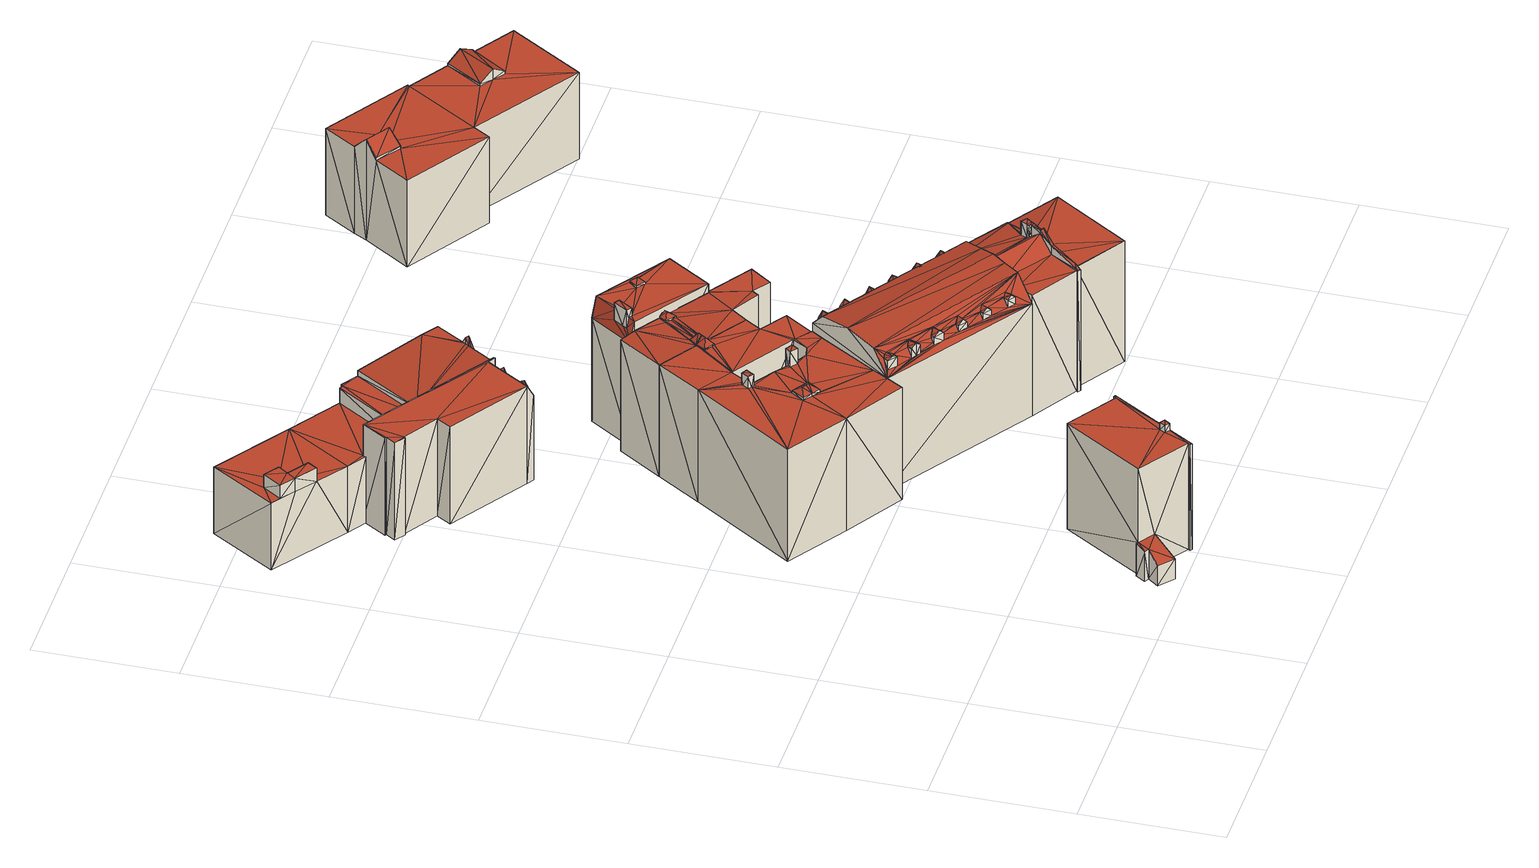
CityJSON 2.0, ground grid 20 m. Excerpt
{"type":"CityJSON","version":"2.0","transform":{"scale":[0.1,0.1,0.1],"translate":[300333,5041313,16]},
"CityObjects":{
"building1":{"type":"Building","geometry":[{"type":"MultiSurface","lod":"2","boundaries":[[[0,1,2]],[[3,4,1]],[[5,2,6]],[[2,7,8]],[[0,3,1]],[[7,9,8]],[[10,3,0]],[[2,8,6]],[[6,8,11]],[[10,0,12]],[[6,11,13]],[[0,2,5]],[[14,15,16]],[[15,17,16]],[[18,16,17]],[[18,17,19]],[[20,15,14]],[[20,21,15]],[[20,18,19]],[[20,19,21]],[[22,12,23]],[[22,10,12]],[[23,0,24]],[[23,12,0]],[[22,25,10]],[[10,25,3]],[[24,5,26]],[[24,0,5]],[[8,9,27]],[[28,8,27]],[[29,9,7]],[[29,27,9]],[[30,13,31]],[[30,6,13]],[[31,13,32]],[[13,11,32]],[[28,32,8]],[[8,32,11]],[[2,29,7]],[[33,29,2]],[[1,33,2]],[[34,35,33]],[[33,35,30]],[[34,33,1]],[[26,30,35]],[[5,6,30]],[[26,5,30]],[[34,1,4]],[[34,4,36]],[[25,36,3]],[[3,36,4]],[[20,14,16]],[[20,16,18]],[[29,28,27]],[[30,31,32]],[[30,32,28]],[[33,30,28]],[[33,28,29]],[[15,26,35]],[[24,26,15]],[[17,35,34]],[[15,35,17]],[[24,15,21]],[[19,17,34]],[[22,24,21]],[[19,34,25]],[[22,21,25]],[[22,23,24]],[[21,19,25]],[[25,34,36]]],"semantics":{"surfaces":[{"type":"GroundSurface"},{"type":"WallSurface"},{"type":"RoofSurface"}],"values":[0,0,0,0,0,0,0,0,0,0,0,0,1,1,1,1,1,1,1,1,1,1,1,1,1,1,1,1,1,1,1,1,1,1,1,1,1,1,1,1,1,1,1,1,1,1,1,1,1,1,1,2,2,2,2,2,2,2,2,2,2,2,2,2,2,2,2,2,2,2]}}]},
"building2":{"type":"Building","geometry":[{"type":"MultiSurface","lod":"2","boundaries":[[[37,38,39]],[[40,41,37]],[[39,42,43]],[[42,44,45]],[[46,40,37]],[[42,45,47]],[[48,49,40]],[[43,47,50]],[[43,42,47]],[[48,40,46]],[[51,39,43]],[[51,52,39]],[[51,53,52]],[[52,54,39]],[[54,55,39]],[[46,37,39]],[[56,55,54]],[[56,57,55]],[[55,46,39]],[[58,59,55]],[[58,55,57]],[[60,57,56]],[[60,58,57]],[[60,54,61]],[[60,56,54]],[[48,62,49]],[[63,64,62]],[[63,62,48]],[[65,37,41]],[[65,66,37]],[[66,67,38]],[[66,38,37]],[[68,69,51]],[[51,69,53]],[[69,70,53]],[[69,71,70]],[[53,70,52]],[[39,38,67]],[[72,39,67]],[[73,45,44]],[[73,74,45]],[[75,44,42]],[[75,73,44]],[[76,47,74]],[[47,45,74]],[[76,77,50]],[[76,50,47]],[[72,75,42]],[[72,42,39]],[[68,43,78]],[[68,51,43]],[[43,50,77]],[[78,43,77]],[[79,41,40]],[[79,65,41]],[[63,48,46]],[[63,46,80]],[[62,79,40]],[[62,40,49]],[[81,82,83]],[[81,84,82]],[[81,59,84]],[[59,80,46]],[[59,46,55]],[[70,61,54]],[[70,54,52]],[[61,81,84]],[[60,84,58]],[[60,61,84]],[[84,59,58]],[[85,86,87]],[[80,85,87]],[[80,87,64]],[[87,86,88]],[[87,88,79]],[[64,87,79]],[[70,89,61]],[[70,71,89]],[[71,90,89]],[[71,83,90]],[[91,83,85]],[[83,86,85]],[[71,66,83]],[[86,66,88]],[[83,66,86]],[[91,85,80]],[[79,66,65]],[[88,66,79]],[[92,91,80]],[[59,92,80]],[[68,71,69]],[[68,78,71]],[[71,72,66]],[[66,72,67]],[[78,77,76]],[[78,76,75]],[[71,78,72]],[[75,76,74]],[[75,74,73]],[[72,78,75]],[[63,80,64]],[[64,79,62]],[[81,89,90]],[[61,89,81]],[[81,90,83]],[[81,83,91]],[[81,91,92]],[[81,92,59]]],"semantics":{"surfaces":[{"type":"GroundSurface"},{"type":"WallSurface"},{"type":"RoofSurface"}],"values":[0,0,0,0,0,0,0,0,0,0,0,0,0,0,0,0,0,0,0,1,1,1,1,1,1,1,1,1,1,1,1,1,1,1,1,1,1,1,1,1,1,1,1,1,1,1,1,1,1,1,1,1,1,1,1,1,1,1,1,1,1,1,1,1,1,1,1,2,2,2,2,2,2,2,2,2,2,2,2,2,2,2,2,2,2,2,2,2,2,2,2,2,2,2,2,2,2,2,2,2,2,2,2,2,2,2,2,2]}}]},
"building3":{"type":"Building","geometry":[{"type":"MultiSurface","lod":"2","boundaries":[[[93,94,95]],[[93,43,94]],[[96,97,93]],[[94,43,98]],[[99,100,97]],[[97,100,101]],[[97,101,93]],[[101,102,93]],[[103,104,102]],[[98,43,105]],[[102,104,106]],[[102,106,93]],[[106,51,93]],[[105,107,108]],[[51,43,93]],[[43,109,110]],[[105,110,107]],[[105,43,110]],[[111,112,110]],[[111,110,109]],[[113,114,107]],[[110,115,107]],[[115,116,113]],[[117,116,115]],[[115,113,107]],[[112,115,110]],[[118,111,109]],[[118,109,43]],[[119,115,120]],[[119,117,115]],[[119,120,121]],[[120,122,121]],[[123,124,125]],[[124,126,125]],[[127,128,129]],[[127,129,130]],[[131,108,114]],[[108,107,114]],[[132,108,131]],[[132,105,108]],[[133,98,132]],[[98,105,132]],[[134,133,135]],[[134,94,133]],[[94,98,133]],[[136,103,137]],[[103,102,137]],[[138,139,106]],[[138,106,104]],[[136,104,103]],[[136,138,104]],[[140,141,101]],[[140,101,100]],[[142,99,143]],[[99,97,143]],[[142,140,100]],[[142,144,140]],[[142,100,99]],[[145,93,146]],[[93,95,146]],[[147,96,148]],[[148,145,149]],[[148,93,145]],[[96,93,148]],[[95,94,134]],[[146,95,134]],[[135,150,151]],[[135,133,150]],[[152,151,150]],[[51,152,150]],[[150,118,43]],[[153,154,152]],[[51,150,43]],[[153,152,51]],[[145,152,154]],[[149,145,154]],[[137,153,139]],[[155,137,141]],[[139,153,51]],[[141,102,101]],[[139,51,106]],[[141,137,102]],[[155,153,137]],[[156,157,155]],[[158,157,156]],[[147,158,143]],[[96,143,97]],[[147,143,96]],[[125,126,128]],[[126,129,128]],[[123,122,124]],[[123,121,122]],[[127,113,116]],[[127,130,113]],[[117,127,116]],[[119,127,117]],[[121,128,127]],[[121,125,128]],[[123,125,121]],[[119,121,127]],[[137,139,138]],[[136,137,138]],[[144,141,140]],[[144,156,155]],[[144,155,141]],[[142,143,158]],[[142,158,156]],[[142,156,144]],[[134,135,151]],[[145,146,134]],[[145,134,152]],[[134,151,152]],[[148,149,154]],[[148,154,157]],[[155,154,153]],[[157,154,155]],[[147,148,158]],[[148,157,158]],[[120,124,122]],[[131,126,124]],[[131,114,126]],[[112,120,115]],[[132,120,112]],[[130,129,113]],[[118,112,111]],[[132,112,118]],[[133,118,150]],[[113,129,114]],[[133,132,118]],[[132,124,120]],[[126,114,129]],[[132,131,124]]],"semantics":{"surfaces":[{"type":"GroundSurface"},{"type":"WallSurface"},{"type":"RoofSurface"}],"values":[0,0,0,0,0,0,0,0,0,0,0,0,0,0,0,0,0,0,1,1,1,1,1,1,1,1,1,1,1,1,1,1,1,1,1,1,1,1,1,1,1,1,1,1,1,1,1,1,1,1,1,1,1,1,1,1,1,1,1,1,1,1,1,1,1,1,1,1,1,1,1,1,1,1,1,1,1,1,1,1,1,1,1,1,1,1,1,1,1,1,1,1,1,1,2,2,2,2,2,2,2,2,2,2,2,2,2,2,2,2,2,2,2,2,2,2,2,2,2,2,2,2,2,2,2,2,2,2,2,2,2,2]}}]},
"building4":{"type":"Building","geometry":[{"type":"MultiSurface","lod":"2","boundaries":[[[159,160,161]],[[162,163,160]],[[159,161,164]],[[165,166,167]],[[168,160,159]],[[165,169,166]],[[167,170,171]],[[170,164,171]],[[172,163,173]],[[174,160,168]],[[163,175,160]],[[176,165,167]],[[177,163,162]],[[178,169,165]],[[173,163,177]],[[162,160,174]],[[170,179,164]],[[178,172,169]],[[172,173,169]],[[179,159,164]],[[167,166,170]],[[180,162,174]],[[180,174,181]],[[182,183,184]],[[184,183,185]],[[186,187,188]],[[188,187,189]],[[186,188,190]],[[191,186,192]],[[192,186,190]],[[193,191,192]],[[194,191,193]],[[194,193,195]],[[195,193,179]],[[179,193,159]],[[196,195,179]],[[196,179,170]],[[194,195,197]],[[195,198,197]],[[197,199,187]],[[199,189,187]],[[197,198,199]],[[200,201,202]],[[200,202,203]],[[204,205,206]],[[204,207,205]],[[201,208,202]],[[201,206,208]],[[208,206,205]],[[209,210,211]],[[209,212,210]],[[213,214,215]],[[215,214,216]],[[214,210,216]],[[214,211,210]],[[217,212,209]],[[218,219,217]],[[219,212,217]],[[218,213,219]],[[219,213,215]],[[220,221,183]],[[181,174,221]],[[221,185,183]],[[220,181,221]],[[222,182,184]],[[223,182,222]],[[223,222,180]],[[180,222,162]],[[224,164,161]],[[224,161,225]],[[226,164,224]],[[226,171,164]],[[207,171,226]],[[207,167,171]],[[227,207,204]],[[200,203,227]],[[176,167,203]],[[203,167,207]],[[228,176,203]],[[200,227,229]],[[203,207,227]],[[229,227,204]],[[230,231,172]],[[230,172,178]],[[163,232,175]],[[233,232,163]],[[172,234,235]],[[231,236,234]],[[231,234,172]],[[235,233,163]],[[172,235,163]],[[237,238,166]],[[237,166,169]],[[238,170,166]],[[238,196,170]],[[230,165,239]],[[230,178,165]],[[228,239,165]],[[228,165,176]],[[237,173,240]],[[237,169,173]],[[240,173,241]],[[173,177,241]],[[232,242,175]],[[175,242,160]],[[242,161,160]],[[242,225,161]],[[221,174,243]],[[174,168,243]],[[243,159,193]],[[243,168,159]],[[241,162,222]],[[241,177,162]],[[223,181,220]],[[223,180,181]],[[223,220,183]],[[223,183,182]],[[191,197,187]],[[194,197,191]],[[191,187,186]],[[199,224,189]],[[189,224,225]],[[188,189,225]],[[195,224,198]],[[198,224,199]],[[196,224,195]],[[230,244,231]],[[239,238,237]],[[239,237,244]],[[230,239,244]],[[228,203,239]],[[202,208,238]],[[239,202,238]],[[239,203,202]],[[196,226,224]],[[207,226,196]],[[207,196,238]],[[208,205,238]],[[207,238,205]],[[231,244,236]],[[244,237,240]],[[236,244,234]],[[234,244,240]],[[233,242,232]],[[233,216,242]],[[235,216,233]],[[185,243,219]],[[241,184,219]],[[216,210,242]],[[241,222,184]],[[221,243,185]],[[243,193,192]],[[234,241,235]],[[243,192,190]],[[235,215,216]],[[243,212,219]],[[234,240,241]],[[188,210,212]],[[243,190,212]],[[210,225,242]],[[188,225,210]],[[190,188,212]],[[184,185,219]],[[235,219,215]],[[241,219,235]],[[229,204,245]],[[245,204,206]],[[200,229,245]],[[200,245,201]],[[201,245,206]],[[246,209,211]],[[246,211,214]],[[247,246,214]],[[248,247,214]],[[248,214,213]],[[217,209,246]],[[217,246,247]],[[217,247,248]],[[218,217,248]],[[218,248,213]]],"semantics":{"surfaces":[{"type":"GroundSurface"},{"type":"WallSurface"},{"type":"RoofSurface"}],"values":[0,0,0,0,0,0,0,0,0,0,0,0,0,0,0,0,0,0,0,0,0,0,0,1,1,1,1,1,1,1,1,1,1,1,1,1,1,1,1,1,1,1,1,1,1,1,1,1,1,1,1,1,1,1,1,1,1,1,1,1,1,1,1,1,1,1,1,1,1,1,1,1,1,1,1,1,1,1,1,1,1,1,1,1,1,1,1,1,1,1,1,1,1,1,1,1,1,1,1,1,1,1,1,1,1,1,1,1,1,1,1,1,1,1,1,2,2,2,2,2,2,2,2,2,2,2,2,2,2,2,2,2,2,2,2,2,2,2,2,2,2,2,2,2,2,2,2,2,2,2,2,2,2,2,2,2,2,2,2,2,2,2,2,2,2,2,2,2,2,2,2,2,2,2,2,2,2,2,2,2]}}]},
"building5":{"type":"Building","geometry":[{"type":"MultiSurface","lod":"2","boundaries":[[[249,250,163]],[[249,163,251]],[[250,252,163]],[[253,254,255]],[[255,254,251]],[[254,249,251]],[[253,255,256]],[[257,258,259]],[[260,261,262]],[[263,264,265]],[[266,260,267]],[[268,269,270]],[[271,272,273]],[[271,274,272]],[[275,276,277]],[[278,279,280]],[[278,280,275]],[[281,282,283]],[[284,285,286]],[[286,285,287]],[[287,285,288]],[[289,290,291]],[[292,293,294]],[[295,296,297]],[[298,299,300]],[[301,302,303]],[[303,302,304]],[[305,302,301]],[[306,307,308]],[[309,310,311]],[[312,313,314]],[[315,316,317]],[[318,319,269]],[[320,321,322]],[[323,324,325]],[[325,324,326]],[[327,328,329]],[[327,329,330]],[[331,332,333]],[[334,335,336]],[[337,338,339]],[[278,340,279]],[[279,340,341]],[[277,342,343]],[[344,345,346]],[[264,347,348]],[[265,264,348]],[[349,350,351]],[[349,351,352]],[[353,354,355]],[[356,357,358]],[[298,300,350]],[[298,350,349]],[[338,359,360]],[[339,338,360]],[[359,361,360]],[[295,297,362]],[[295,362,363]],[[364,365,334]],[[365,335,334]],[[366,367,306]],[[367,307,306]],[[368,313,312]],[[369,368,312]],[[362,319,318]],[[363,362,318]],[[350,328,327]],[[349,350,327]],[[309,370,273]],[[309,311,370]],[[289,291,367]],[[289,367,366]],[[315,317,365]],[[315,365,364]],[[292,294,368]],[[292,368,369]],[[321,371,372]],[[322,321,372]],[[282,373,374]],[[283,282,374]],[[302,375,376]],[[302,376,304]],[[377,372,371]],[[378,372,377]],[[379,376,375]],[[379,378,377]],[[357,355,358]],[[358,355,354]],[[357,380,355]],[[345,348,346]],[[346,348,347]],[[345,381,348]],[[340,342,341]],[[340,343,342]],[[340,382,343]],[[285,360,288]],[[288,360,361]],[[285,383,360]],[[324,384,374]],[[324,373,326]],[[324,374,373]],[[385,256,255]],[[385,255,386]],[[387,256,385]],[[387,253,256]],[[387,254,253]],[[387,388,254]],[[389,390,250]],[[250,390,252]],[[391,392,249]],[[249,392,389]],[[249,389,250]],[[388,393,249]],[[393,391,249]],[[388,249,254]],[[394,395,396]],[[395,233,397]],[[394,233,395]],[[251,163,233]],[[394,251,233]],[[390,163,252]],[[390,233,163]],[[255,251,394]],[[386,255,394]],[[369,398,368]],[[305,301,399]],[[323,325,400]],[[284,286,401]],[[387,385,386]],[[387,386,388]],[[268,267,260]],[[268,270,267]],[[388,352,268]],[[388,260,396]],[[260,262,396]],[[329,296,330]],[[388,268,260]],[[352,330,268]],[[386,299,388]],[[386,300,299]],[[388,299,352]],[[330,296,268]],[[402,310,403]],[[272,293,398]],[[274,398,396]],[[258,274,396]],[[386,394,335]],[[314,394,396]],[[398,314,396]],[[272,333,293]],[[261,290,257]],[[402,308,310]],[[308,311,310]],[[307,311,308]],[[335,291,336]],[[258,402,403]],[[335,394,332]],[[269,317,316]],[[319,317,269]],[[262,257,258]],[[329,297,296]],[[332,294,333]],[[336,291,290]],[[333,294,293]],[[386,335,319]],[[261,336,290]],[[262,261,257]],[[270,266,267]],[[270,316,266]],[[332,394,294]],[[328,297,329]],[[386,319,328]],[[313,394,314]],[[270,269,316]],[[335,332,307]],[[262,258,396]],[[386,328,350]],[[386,350,300]],[[258,403,274]],[[335,367,291]],[[294,394,368]],[[368,394,313]],[[274,272,398]],[[335,307,367]],[[328,319,362]],[[328,362,297]],[[319,365,317]],[[307,332,370]],[[307,370,311]],[[319,335,365]],[[403,272,274]],[[393,395,391]],[[393,396,395]],[[388,396,393]],[[293,369,398]],[[292,369,293]],[[369,312,314]],[[369,314,398]],[[266,364,260]],[[315,364,266]],[[315,266,316]],[[364,334,261]],[[364,261,260]],[[334,336,261]],[[363,318,269]],[[363,269,268]],[[295,363,296]],[[296,363,268]],[[298,349,299]],[[299,349,352]],[[349,327,330]],[[349,330,352]],[[366,306,308]],[[366,308,402]],[[366,402,258]],[[366,258,257]],[[290,366,257]],[[289,366,290]],[[271,331,333]],[[271,333,272]],[[273,272,403]],[[310,273,403]],[[309,273,310]],[[391,395,392]],[[392,395,397]],[[392,397,389]],[[320,322,378]],[[379,320,378]],[[378,322,372]],[[305,399,375]],[[305,375,302]],[[399,379,375]],[[404,281,384]],[[281,283,384]],[[384,283,374]],[[323,400,384]],[[323,384,324]],[[400,404,384]],[[278,275,382]],[[278,382,340]],[[382,277,343]],[[275,277,382]],[[383,339,360]],[[337,339,383]],[[405,337,383]],[[284,401,383]],[[284,383,285]],[[401,405,383]],[[356,406,380]],[[356,380,357]],[[380,353,355]],[[407,353,380]],[[406,407,380]],[[263,265,348]],[[408,263,381]],[[381,263,348]],[[344,408,381]],[[344,381,345]],[[390,288,233]],[[389,356,390]],[[389,408,406]],[[353,344,354]],[[390,342,288]],[[390,356,358]],[[354,344,346]],[[264,341,347]],[[389,406,356]],[[277,287,342]],[[264,279,341]],[[390,354,346]],[[407,408,344]],[[408,280,263]],[[390,347,341]],[[406,408,407]],[[342,287,288]],[[389,280,408]],[[361,304,233]],[[390,341,342]],[[390,346,347]],[[288,361,233]],[[390,358,354]],[[359,303,361]],[[263,280,279]],[[304,376,233]],[[407,344,353]],[[361,303,304]],[[263,279,264]],[[276,287,277]],[[389,397,405]],[[389,405,275]],[[389,275,280]],[[379,397,404]],[[405,397,379]],[[371,325,326]],[[321,325,371]],[[359,301,303]],[[337,301,338]],[[275,401,286]],[[397,233,282]],[[337,399,301]],[[275,286,276]],[[320,400,325]],[[371,326,233]],[[320,325,321]],[[326,373,233]],[[276,286,287]],[[338,301,359]],[[281,397,282]],[[282,233,373]],[[275,405,401]],[[404,397,281]],[[379,404,400]],[[377,371,233]],[[337,379,399]],[[379,400,320]],[[405,379,337]],[[379,377,376]],[[376,377,233]]],"semantics":{"surfaces":[{"type":"GroundSurface"},{"type":"WallSurface"},{"type":"RoofSurface"}],"values":[0,0,0,0,0,0,0,1,1,1,1,1,1,1,1,1,1,1,1,1,1,1,1,1,1,1,1,1,1,1,1,1,1,1,1,1,1,1,1,1,1,1,1,1,1,1,1,1,1,1,1,1,1,1,1,1,1,1,1,1,1,1,1,1,1,1,1,1,1,1,1,1,1,1,1,1,1,1,1,1,1,1,1,1,1,1,1,1,1,1,1,1,1,1,1,1,1,1,1,1,1,1,1,1,1,1,1,1,1,1,1,1,1,1,1,1,1,1,1,1,1,1,1,1,1,1,1,1,2,2,2,2,2,2,2,2,2,2,2,2,2,2,2,2,2,2,2,2,2,2,2,2,2,2,2,2,2,2,2,2,2,2,2,2,2,2,2,2,2,2,2,2,2,2,2,2,2,2,2,2,2,2,2,2,2,2,2,2,2,2,2,2,2,2,2,2,2,2,2,2,2,2,2,2,2,2,2,2,2,2,2,2,2,2,2,2,2,2,2,2,2,2,2,2,2,2,2,2,2,2,2,2,2,2,2,2,2,2,2,2,2,2,2,2,2,2,2,2,2,2,2,2,2,2,2,2,2,2,2,2,2,2,2,2,2,2,2,2,2,2,2,2,2,2,2,2,2,2,2,2,2,2,2,2,2,2,2,2,2,2,2,2,2,2,2,2,2,2,2,2,2,2,2,2,2,2,2,2,2,2,2,2,2,2,2,2,2,2]}}]},
"building6":{"type":"Building","geometry":[{"type":"MultiSurface","lod":"2","boundaries":[[[409,171,410]],[[176,171,409]],[[411,412,413]],[[414,176,409]],[[415,411,413]],[[412,414,409]],[[415,416,411]],[[411,414,412]],[[411,417,414]],[[418,419,420]],[[418,421,419]],[[418,420,422]],[[420,423,422]],[[423,424,422]],[[422,424,204]],[[424,207,204]],[[418,200,421]],[[421,200,203]],[[425,426,427]],[[428,426,425]],[[426,429,430]],[[426,431,427]],[[426,430,431]],[[430,429,432]],[[432,429,433]],[[434,435,429]],[[435,433,429]],[[207,226,171]],[[227,204,207]],[[229,204,227]],[[203,227,207]],[[200,229,227]],[[176,203,171]],[[200,227,203]],[[228,203,176]],[[203,207,171]],[[409,410,436]],[[437,409,436]],[[438,412,425]],[[428,425,439]],[[425,409,435]],[[425,435,439]],[[412,409,425]],[[439,435,434]],[[435,409,437]],[[436,171,226]],[[436,410,171]],[[440,228,176]],[[440,176,414]],[[441,442,416]],[[416,442,411]],[[443,441,416]],[[443,416,415]],[[443,413,444]],[[443,415,413]],[[445,440,417]],[[417,440,414]],[[442,445,411]],[[411,445,417]],[[444,413,412]],[[444,412,438]],[[446,204,229]],[[446,422,204]],[[418,422,446]],[[418,446,200]],[[200,446,229]],[[439,434,447]],[[447,434,429]],[[428,439,447]],[[428,447,426]],[[426,447,429]],[[437,226,207]],[[440,203,228]],[[440,425,427]],[[440,427,203]],[[442,440,445]],[[442,438,440]],[[438,425,440]],[[442,444,438]],[[443,442,441]],[[443,444,442]],[[427,431,419]],[[427,419,421]],[[427,421,203]],[[431,430,420]],[[431,420,419]],[[430,432,423]],[[430,423,420]],[[432,433,424]],[[432,424,423]],[[435,437,433]],[[433,437,424]],[[424,437,207]],[[437,436,226]]],"semantics":{"surfaces":[{"type":"GroundSurface"},{"type":"WallSurface"},{"type":"RoofSurface"}],"values":[0,0,0,0,0,0,0,0,0,1,1,1,1,1,1,1,1,1,1,1,1,1,1,1,1,1,1,1,1,1,1,1,1,1,1,1,1,1,1,1,1,1,1,1,1,1,1,1,1,1,1,1,1,1,1,1,1,1,1,1,1,2,2,2,2,2,2,2,2,2,2,2,2,2,2,2,2,2,2,2,2,2,2,2,2,2,2,2,2,2,2,2,2,2]}}]},
"building7":{"type":"Building","geometry":[{"type":"MultiSurface","lod":"2","boundaries":[[[448,412,409]],[[448,409,449]],[[449,409,450]],[[449,450,451]],[[452,453,454]],[[452,455,453]],[[454,456,457]],[[454,453,456]],[[458,457,459]],[[459,457,456]],[[452,458,459]],[[452,459,455]],[[460,461,462]],[[463,460,462]],[[463,464,460]],[[465,466,463]],[[465,467,466]],[[466,464,463]],[[468,462,469]],[[469,462,461]],[[468,469,470]],[[467,468,470]],[[465,468,467]],[[471,449,472]],[[471,448,449]],[[449,451,473]],[[472,449,473]],[[471,474,412]],[[471,412,448]],[[474,409,412]],[[474,475,409]],[[475,476,409]],[[409,476,450]],[[473,451,450]],[[473,450,476]],[[452,457,458]],[[452,454,457]],[[465,463,462]],[[465,462,468]],[[472,473,466]],[[464,476,460]],[[473,464,466]],[[473,476,464]],[[460,476,461]],[[461,476,475]],[[469,461,475]],[[474,459,470]],[[471,459,474]],[[456,472,467]],[[474,470,475]],[[456,467,470]],[[471,455,459]],[[453,472,456]],[[471,472,453]],[[459,456,470]],[[472,466,467]],[[471,453,455]],[[470,469,475]]],"semantics":{"surfaces":[{"type":"GroundSurface"},{"type":"WallSurface"},{"type":"RoofSurface"}],"values":[0,0,0,0,1,1,1,1,1,1,1,1,1,1,1,1,1,1,1,1,1,1,1,1,1,1,1,1,1,1,1,1,1,1,1,2,2,2,2,2,2,2,2,2,2,2,2,2,2,2,2,2,2,2,2,2,2,2]}}]},
"building8":{"type":"Building","geometry":[{"type":"MultiSurface","lod":"2","boundaries":[[[477,478,479]],[[477,479,480]],[[481,479,482]],[[481,480,479]],[[483,484,478]],[[483,478,477]],[[483,481,485]],[[477,480,481]],[[483,477,481]],[[484,486,482]],[[484,479,478]],[[484,482,479]],[[481,482,486]],[[485,481,486]],[[483,485,484]],[[485,486,484]]],"semantics":{"surfaces":[{"type":"GroundSurface"},{"type":"WallSurface"},{"type":"RoofSurface"}],"values":[0,0,1,1,1,1,1,1,1,1,1,1,2,2,2,2]}}]},
"building9":{"type":"Building","geometry":[{"type":"MultiSurface","lod":"2","boundaries":[[[487,488,253]],[[489,249,254]],[[490,491,249]],[[491,250,249]],[[491,492,493]],[[494,487,253]],[[493,252,250]],[[488,254,253]],[[488,489,254]],[[489,490,249]],[[491,493,250]],[[492,495,493]],[[496,497,498]],[[496,499,497]],[[497,500,498]],[[501,502,503]],[[504,505,506]],[[504,506,503]],[[507,508,509]],[[508,510,509]],[[506,508,507]],[[503,506,507]],[[509,510,511]],[[510,493,495]],[[510,495,511]],[[498,500,512]],[[498,512,513]],[[513,514,515]],[[513,512,514]],[[504,515,516]],[[516,515,514]],[[504,516,505]],[[489,517,490]],[[518,517,489]],[[491,519,492]],[[520,519,491]],[[517,521,490]],[[501,521,502]],[[521,520,491]],[[517,502,521]],[[490,521,491]],[[496,518,499]],[[522,499,489]],[[522,489,488]],[[499,518,489]],[[523,524,487]],[[523,487,494]],[[524,522,488]],[[524,488,487]],[[519,511,492]],[[492,511,495]],[[525,252,526]],[[525,250,252]],[[527,250,525]],[[528,249,527]],[[249,250,527]],[[529,249,528]],[[530,254,529]],[[254,249,529]],[[387,254,530]],[[387,253,254]],[[510,526,493]],[[493,526,252]],[[494,253,387]],[[523,494,387]],[[518,504,517]],[[518,513,504]],[[496,498,513]],[[513,515,504]],[[496,513,518]],[[517,504,503]],[[505,516,506]],[[512,529,528]],[[512,528,514]],[[514,528,506]],[[516,514,506]],[[501,507,521]],[[501,503,507]],[[519,509,511]],[[520,509,519]],[[507,509,520]],[[521,507,520]],[[517,503,502]],[[522,497,499]],[[512,530,529]],[[522,387,530]],[[523,387,524]],[[524,387,522]],[[522,530,500]],[[522,500,497]],[[500,530,512]],[[510,525,526]],[[508,525,510]],[[508,527,525]],[[506,528,527]],[[506,527,508]]],"semantics":{"surfaces":[{"type":"GroundSurface"},{"type":"WallSurface"},{"type":"RoofSurface"}],"values":[0,0,0,0,0,0,0,0,0,0,0,0,1,1,1,1,1,1,1,1,1,1,1,1,1,1,1,1,1,1,1,1,1,1,1,1,1,1,1,1,1,1,1,1,1,1,1,1,1,1,1,1,1,1,1,1,1,1,1,1,1,1,1,1,1,2,2,2,2,2,2,2,2,2,2,2,2,2,2,2,2,2,2,2,2,2,2,2,2,2,2,2,2,2,2,2]}}]},
"building10":{"type":"Building","geometry":[{"type":"MultiSurface","lod":"2","boundaries":[[[531,532,491]],[[533,531,488]],[[488,531,491]],[[533,488,522]],[[534,533,522]],[[535,491,532]],[[535,532,536]],[[488,537,538]],[[537,491,539]],[[539,491,535]],[[522,488,538]],[[488,491,537]],[[540,536,531]],[[531,536,532]],[[534,540,533]],[[533,540,531]],[[540,535,536]],[[540,537,539]],[[540,539,535]],[[534,538,537]],[[534,537,540]],[[534,522,538]]],"semantics":{"surfaces":[{"type":"GroundSurface"},{"type":"WallSurface"},{"type":"RoofSurface"}],"values":[0,0,0,1,1,1,1,1,1,1,1,1,1,1,1,1,2,2,2,2,2,2]}}]},
"building11":{"type":"Building","geometry":[{"type":"MultiSurface","lod":"2","boundaries":[[[541,542,543]],[[544,543,545]],[[543,546,547]],[[543,548,545]],[[541,543,544]],[[544,545,549]],[[550,544,549]],[[543,547,548]],[[551,552,544]],[[551,544,550]],[[551,550,553]],[[550,549,553]],[[554,548,555]],[[554,545,548]],[[556,554,555]],[[553,545,554]],[[553,549,545]],[[555,557,558]],[[555,548,557]],[[557,547,559]],[[548,547,557]],[[560,561,562]],[[560,563,561]],[[563,564,561]],[[561,564,565]],[[566,560,567]],[[567,560,562]],[[568,569,564]],[[569,565,564]],[[570,571,543]],[[570,543,542]],[[572,542,541]],[[572,570,542]],[[572,541,567]],[[541,544,567]],[[566,567,573]],[[567,569,573]],[[569,544,552]],[[573,569,568]],[[567,544,569]],[[574,554,556]],[[574,575,554]],[[574,576,575]],[[574,577,576]],[[577,578,576]],[[576,578,579]],[[578,558,557]],[[578,557,579]],[[580,559,547]],[[580,547,546]],[[571,546,543]],[[571,580,546]],[[566,563,560]],[[566,573,563]],[[573,568,564]],[[573,564,563]],[[577,555,558]],[[577,558,578]],[[574,556,555]],[[574,555,577]],[[580,579,559]],[[572,567,562]],[[551,553,575]],[[570,562,561]],[[571,579,580]],[[571,576,579]],[[575,553,554]],[[570,561,571]],[[572,562,570]],[[561,565,571]],[[569,552,565]],[[565,552,571]],[[552,575,576]],[[579,557,559]],[[551,575,552]],[[552,576,571]]],"semantics":{"surfaces":[{"type":"GroundSurface"},{"type":"WallSurface"},{"type":"RoofSurface"}],"values":[0,0,0,0,0,0,0,0,1,1,1,1,1,1,1,1,1,1,1,1,1,1,1,1,1,1,1,1,1,1,1,1,1,1,1,1,1,1,1,1,1,1,1,1,1,1,1,1,1,1,1,1,2,2,2,2,2,2,2,2,2,2,2,2,2,2,2,2,2,2,2,2,2,2,2,2]}}]}
},
"vertices":[
[463,127,15],[389,10,15],[342,42,15],[390,5,15],[387,7,15],[392,173,15],[318,58,15],[321,9,15],[312,42,15],[300,27,15],[468,129,15],[306,46,15],[465,130,15],[315,60,15],[410,54,194],[410,54,183],[405,46,194],[405,46,183],[411,41,194],[411,41,183],[417,49,194],[417,49,183],[468,129,183],[465,130,183],[463,127,183],[390,5,183],[392,173,183],[300,27,47],[312,42,62],[321,9,47],[318,58,66],[315,60,66],[306,46,62],[342,42,66],[389,10,183],[318,58,183],[387,7,183],
[280,865,36],[167,937,36],[180,958,36],[293,865,36],[290,859,36],[130,989,36],[143,1047,36],[129,987,36],[114,997,36],[310,891,36],[123,1011,36],[313,890,36],[296,863,36],[121,1012,36],[331,923,36],[329,921,36],[330,921,36],[325,915,36],[315,899,36],[328,913,36],[318,897,36],[318,897,169],[315,899,170],[328,913,169],[325,915,170],[296,863,167],[313,890,167],[304,875,181],[290,859,170],[280,865,190],[167,937,190],[331,923,190],[330,921,190],[329,921,170],[319,927,190],[180,958,190],[129,987,190],[114,997,190],[130,989,190],[123,1011,190],[121,1012,190],[143,1047,190],[293,865,170],[310,891,170],[320,907,185],[315,911,181],[313,912,185],[320,907,170],[303,886,175],[296,881,181],[302,878,181],[296,879,179],[318,913,179],[315,912,182],[314,906,178],[314,905,176],
[279,1091,36],[253,1104,36],[255,1107,36],[391,1014,36],[369,981,36],[248,1107,36],[374,978,36],[357,952,36],[353,955,36],[347,947,36],[350,945,36],[341,932,36],[175,1155,36],[338,933,36],[9,1134,36],[68,1227,36],[141,1043,36],[115,1060,36],[141,1043,141],[115,1060,141],[43,1111,141],[9,1134,141],[72,1090,141],[43,1111,162],[72,1090,162],[143,1047,141],[81,1104,162],[81,1104,141],[52,1124,162],[52,1124,141],[62,1138,162],[62,1138,141],[41,1153,162],[41,1153,141],[43,1112,162],[23,1126,162],[23,1126,141],[43,1112,141],[68,1227,141],[175,1155,141],[248,1107,141],[253,1104,165],[248,1107,165],[350,945,166],[347,947,166],[341,932,166],[338,933,166],[357,952,166],[353,955,166],[374,978,166],[369,981,166],[366,966,192],[279,1091,165],[255,1107,165],[391,1014,181],[369,1030,180],[279,1091,174],[189,1017,141],[189,1017,165],[219,997,165],[331,923,183],[219,997,174],[358,964,182],[362,969,192],[362,969,182],[365,974,182],
[373,591,3],[331,451,3],[245,507,3],[435,548,3],[430,423,3],[342,653,3],[495,611,3],[392,620,3],[438,681,3],[407,568,3],[481,563,3],[391,621,3],[384,716,3],[507,547,3],[469,542,3],[425,555,3],[416,400,3],[510,634,3],[453,538,3],[533,586,3],[377,597,3],[438,553,3],[428,559,3],[432,544,205],[422,551,205],[432,544,181],[422,551,181],[370,586,199],[362,591,199],[367,588,181],[362,591,181],[370,586,181],[372,590,199],[372,590,181],[373,591,181],[377,597,199],[377,597,181],[391,621,181],[369,602,199],[369,602,181],[368,600,181],[453,671,182],[445,659,182],[445,659,180],[453,671,180],[438,681,182],[430,668,180],[430,668,182],[438,681,180],[441,661,180],[367,534,185],[355,516,181],[355,516,185],[367,534,181],[379,500,185],[368,507,185],[379,500,181],[368,507,181],[380,526,185],[391,519,185],[391,519,181],[428,559,205],[425,555,181],[435,548,181],[438,553,205],[342,653,181],[245,507,181],[384,716,180],[446,676,182],[510,634,180],[446,676,192],[533,586,180],[507,547,180],[416,400,181],[430,423,181],[495,528,181],[443,445,181],[506,544,181],[481,563,181],[392,620,181],[495,611,180],[469,542,181],[453,538,181],[331,451,181],[407,568,181],[484,561,181],[442,670,192],[369,521,191],[374,517,191],[379,515,191],
[677,348,3],[653,309,3],[506,544,3],[639,286,3],[717,410,3],[705,392,3],[712,409,3],[714,412,3],[584,482,204],[581,481,207],[581,481,206],[615,460,206],[614,465,202],[614,463,203],[581,340,199],[580,340,198],[580,340,199],[623,460,201],[619,460,203],[650,437,205],[647,447,199],[647,445,200],[550,513,208],[544,504,207],[550,513,207],[544,504,208],[555,363,206],[546,363,200],[545,363,199],[557,355,199],[557,355,198],[556,358,201],[448,432,205],[443,432,202],[443,432,203],[523,379,202],[519,372,202],[523,379,200],[522,376,196],[519,372,190],[593,485,199],[591,482,199],[593,485,195],[526,529,199],[524,526,199],[526,529,195],[661,441,199],[659,438,199],[661,441,195],[695,418,199],[694,416,199],[695,418,195],[489,402,201],[484,394,203],[485,395,190],[484,394,189],[489,402,203],[580,493,199],[580,493,195],[579,491,199],[557,509,199],[555,506,199],[557,509,195],[513,538,199],[513,538,195],[511,535,199],[627,463,199],[626,460,199],[627,463,195],[648,449,199],[648,449,195],[484,410,207],[477,409,201],[477,409,203],[456,423,203],[451,416,203],[456,423,201],[451,416,188],[683,427,199],[683,427,195],[682,426,197],[681,424,199],[544,518,199],[544,518,195],[542,515,199],[615,472,199],[615,472,195],[613,469,199],[520,387,207],[509,386,198],[509,386,202],[554,350,199],[554,350,190],[542,358,190],[542,358,199],[592,333,199],[588,327,199],[588,327,190],[577,335,189],[577,335,199],[690,422,205],[690,422,195],[689,422,196],[685,415,205],[616,318,200],[612,311,189],[612,311,200],[627,311,200],[622,304,200],[622,304,189],[507,383,193],[506,381,202],[506,381,190],[655,445,195],[655,445,205],[620,468,206],[620,468,195],[586,490,207],[586,490,195],[519,534,195],[519,534,207],[550,513,195],[472,402,189],[472,402,203],[438,425,189],[438,425,203],[479,398,208],[479,398,189],[478,398,189],[478,398,208],[486,410,208],[617,308,205],[582,331,205],[548,354,206],[513,376,208],[444,420,207],[714,412,190],[712,409,194],[717,410,190],[705,392,215],[653,309,217],[639,286,181],[677,348,222],[666,330,219],[689,367,219],[506,544,194],[470,487,222],[495,528,215],[443,445,217],[513,525,207],[487,408,207],[454,428,205],[521,385,206],[580,484,204],[545,504,207],[452,431,207],[521,387,208],[623,318,205],[618,318,201],[588,340,205],
[444,765,3],[425,779,3],[568,641,3],[550,695,3],[551,697,3],[526,656,3],[615,655,3],[593,624,3],[562,632,3],[460,683,182],[459,684,181],[453,687,181],[460,683,181],[446,692,182],[452,688,181],[446,692,181],[493,733,184],[486,721,186],[486,721,184],[493,733,186],[472,731,186],[479,726,184],[481,725,184],[473,730,184],[472,731,184],[479,742,186],[479,742,184],[425,779,180],[444,765,184],[550,695,184],[487,737,192],[526,656,180],[593,624,184],[568,641,184],[615,655,184],[551,697,184],[562,632,184],[449,681,192],[484,733,192],
[591,758,3],[486,828,3],[438,770,3],[480,832,3],[537,786,201],[526,794,198],[526,794,201],[537,786,198],[517,783,198],[517,783,201],[529,774,201],[529,774,198],[452,783,183],[448,777,183],[448,777,211],[461,797,211],[461,797,183],[468,792,211],[464,795,198],[468,792,198],[455,772,211],[451,775,198],[455,772,198],[591,758,198],[486,828,198],[480,832,167],[550,695,198],[444,765,198],[438,770,167],
[539,828,3],[523,803,3],[502,817,3],[518,842,3],[518,842,90],[502,817,90],[539,828,90],[523,803,90],[529,835,93],[513,810,93],
[789,359,3],[788,358,3],[763,320,3],[760,316,3],[716,249,3],[710,240,3],[707,245,3],[790,360,3],[706,243,3],[769,328,219],[763,332,197],[761,334,219],[769,328,197],[761,334,197],[751,301,221],[751,301,216],[745,304,221],[756,319,219],[756,319,202],[745,304,216],[735,286,206],[735,286,193],[707,245,196],[707,245,194],[706,243,194],[756,325,198],[756,325,219],[753,321,202],[753,321,219],[753,320,202],[760,316,219],[763,320,219],[710,240,194],[716,249,199],[739,284,206],[788,358,193],[790,360,192],[789,359,193],[653,309,194],[639,286,194],[666,330,194],[677,348,216],[689,367,198],[705,392,196],
[787,202,3],[715,248,3],[859,311,3],[859,311,194],[716,249,193],[715,248,193],[751,301,196],[763,320,198],[739,284,193],[787,202,194],
[1053,1091,42],[985,985,42],[832,1084,42],[899,1189,42],[750,1222,42],[817,1060,42],[696,1137,42],[739,1204,42],[780,1269,42],[901,1192,42],[901,1192,179],[899,1189,179],[780,1269,179],[750,1222,179],[739,1204,202],[750,1222,181],[728,1187,179],[728,1187,183],[696,1137,179],[957,1077,184],[941,1088,179],[957,1077,179],[941,1088,196],[923,1101,182],[923,1101,179],[992,1130,184],[992,1130,179],[956,1153,182],[956,1153,179],[985,985,179],[832,1084,179],[1053,1091,179],[974,1141,196],[784,1200,181],[784,1200,179],[773,1182,179],[773,1182,202],[762,1164,183],[762,1164,179],[817,1060,179]
]}
